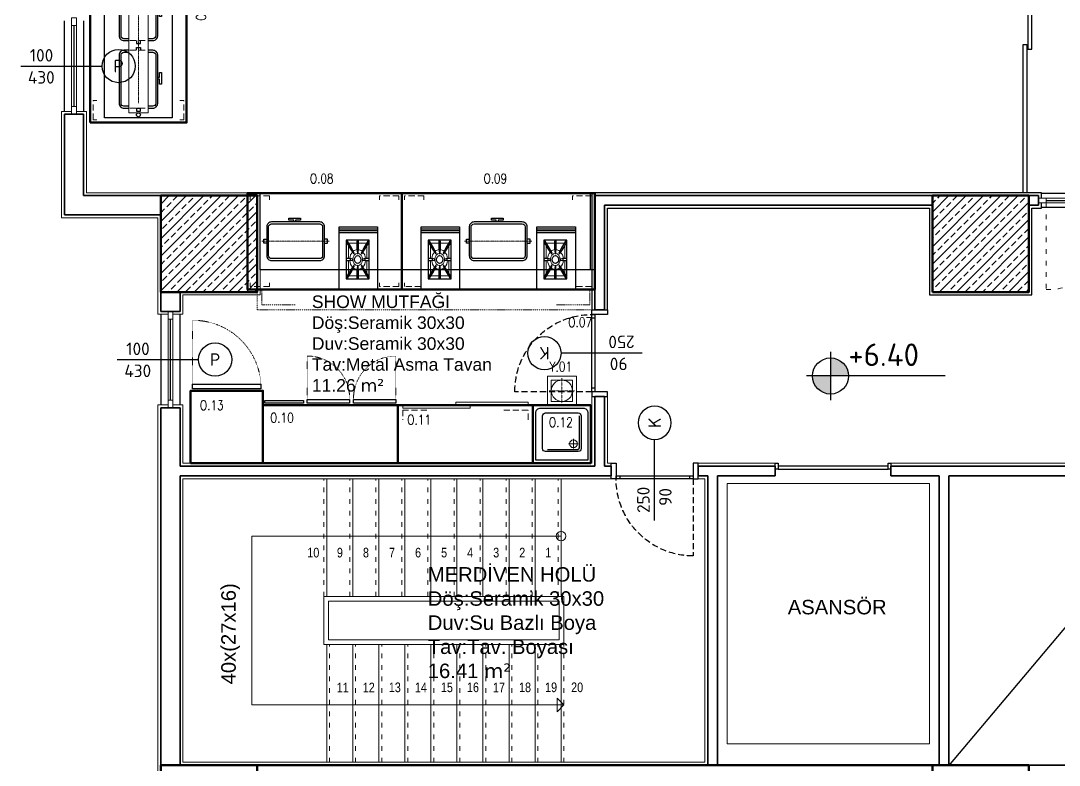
# Model space of a CAD drawing. Header units: millimetres. Extents: x 1443065 to 1517367, y 3763150 to 3779068.
# Drawn here: x 1485852 to 1486929, y 3768857 to 3769628 of the extents above; entities that cross this region are included whole.
import ezdxf
from ezdxf.enums import TextEntityAlignment as Align

# ---------------------------------------------------------------- set-up
doc = ezdxf.new("R2010")
doc.units = ezdxf.units.MM
for name, pattern in [('ACAD_ISO03W100', [30, 12, -18]), ('BORDER', [1.75, 0.5, -0.25, 0.5, -0.25, 0, -0.25]), ('DASHDOTX2', [2, 1, -0.5, 0, -0.5]), ('DASHED2', [0.375, 0.25, -0.125]), ('DOT', [0.25, 0, -0.25]), ('HIDDEN', [9.525, 6.35, -3.175])]:
    doc.linetypes.add(name, pattern=pattern)
for name, color, linetype, lineweight in [('-DWG_ANA', 7, 'Continuous', 50), ('-DWG_DETAY1', 7, 'Continuous', 25), ('-DWG_DETAY2', 7, 'Continuous', 15), ('-DWG_DETAY3', 7, 'Continuous', 15), ('-DWG_DETAY4', 7, 'DOT', 18), ('dog', 144, 'Continuous', 5), ('DUVAR', 2, 'Continuous', 35), ('DVL-C', 7, 'DASHDOTX2', 20), ('MAHAL', 52, 'Continuous', 13), ('MERDIVEN', 4, 'Continuous', 20), ('NO', 7, 'Continuous', 30), ('PLAN', 253, 'Continuous', 15), ('SIVA', 3, 'Continuous', 9), ('TASIYICI', 170, 'Continuous', 50), ('TEFRIS', 165, 'Continuous', 15), ('yerizg-a', 7, 'Continuous', 15), ('yerizg-b', 7, 'Continuous', 9)]:
    doc.layers.add(name, color=color, linetype=linetype, lineweight=lineweight)
for name, color, linetype in [('1 tefriş 2', 8, 'Continuous'), ('BL-O', 43, 'Continuous'), ('BL-Y', 144, 'Continuous'), ('m-DOG_', 4, 'Continuous'), ('m-DOG_gor', 8, 'Continuous'), ('m-OLC_ic', 3, 'Continuous'), ('m-TAR_duvar', 8, 'Continuous'), ('m-TFR_vitrifiye', 1, 'Continuous'), ('m-YAZ_kot', 7, 'Continuous'), ('m-YAZ_poz', 7, 'Continuous'), ('YRNO', 7, 'Continuous')]:
    doc.layers.add(name, color=color, linetype=linetype)
doc.styles.add('mono', font='isocpeur.ttf')
doc.styles.add('olculer', font='romans.shx', dxfattribs={"width": 0.8})
doc.styles.add('ROMANS', font='romans.shx', dxfattribs={"width": 0.8})
doc.styles.get("Standard").update_dxf_attribs({"font": 'arial.ttf'})
pattern_1 = [(45, (67479.789, -87954.948), (-8.98025612, 8.98025612), []), (45, (67488.769, -87954.948), (-8.98025612, 8.98025612), [6.35, -3.175])]

# ---------------------------------------------------------------- blocks, each defined once
blk = doc.blocks.new('90lık Kqpı')
at = {"layer": 'm-DOG_', "linetype": 'HIDDEN'}
blk.add_line((-8, -5), (-88, -5), dxfattribs=at)
at = {"layer": 'm-DOG_'}
for p, q in [((-5, -8.8), (-8, -8.8)), ((-5, -81.2), (-8, -81.2))]:
    blk.add_line(p, q, dxfattribs=at)
for points in [[(8, 0), (8, -5), (-8, -5), (-8, 0)], [(-8, -5), (-8, -85), (-5, -85), (-5, -5)], [(8, -90), (8, -85), (-8, -85), (-8, -90)]]:
    blk.add_lwpolyline(points, close=True, dxfattribs=at)
at = {"layer": 'm-DOG_', "linetype": 'HIDDEN'}
blk.add_arc((-8, -5), 80, 180, 270, dxfattribs=at)
blk = doc.blocks.new('m-penpoz')
blk.add_line((0, -1.625), (0, 0))
blk.add_circle((0, 0.332), 0.332)
blk.add_attdef('POZNO', text='', height=0.18).set_placement((0, 0.332), align=Align.MIDDLE)
blk.add_attdef('WIDTH', text='', height=0.18, rotation=90).set_placement((0, -1.625), align=Align.BOTTOM_LEFT)
blk.add_attdef('HEIGHT', text='', height=0.18, rotation=90).set_placement((0.069, -1.625), align=Align.TOP_LEFT)
blk = doc.blocks.new('m-plankot')
h = blk.add_hatch(color=256)
h.paths.add_polyline_path([(0, 0.144), (0, 0), (0.144, 0, 0.414214)])
h.paths.add_polyline_path([(0, -0.144), (0, 0), (-0.144, 0, 0.414214)])
for p, q in [((0, 0.192), (0, -0.192)), ((0.9136, 0), (-0.192, 0))]:
    blk.add_line(p, q)
blk.add_circle((0, 0), 0.144)
blk.add_attdef('INCEKOT', (0.1868, 0.1), '', height=0.18)
blk.add_attdef('KABAKOT', text='', height=0.18).set_placement((0.1868, -0.1), align=Align.TOP_LEFT)
blk = doc.blocks.new('OSF-DL233')
at = {"layer": '-DWG_ANA', "color": 0}
blk.add_lwpolyline([(0, 0), (230, 0), (230, -100), (0, -100)], close=True, dxfattribs=at)
at = {"layer": '-DWG_DETAY1', "color": 0, "linetype": 'Continuous'}
blk.add_lwpolyline([(5, -15), (225, -15), (225, -85), (5, -85)], close=True, dxfattribs=at)
for points in [[(75, -40), (75, -35, 0.414214), (70, -30), (20, -30, 0.414214), (15, -35), (15, -40)], [(17, -40), (17, -35, -0.414214), (20, -32), (70, -32, -0.414214), (73, -35), (73, -40)], [(145, -40), (145, -35, 0.414214), (140, -30), (90, -30, 0.414214), (85, -35), (85, -40)], [(87, -40), (87, -35, -0.414214), (90, -32), (140, -32, -0.414214), (143, -35), (143, -40)], [(215, -40), (215, -35, 0.414214), (210, -30), (160, -30, 0.414214), (155, -35), (155, -40)], [(157, -40), (157, -35, -0.414214), (160, -32), (210, -32, -0.414214), (213, -35), (213, -40)], [(15, -60), (15, -65, 0.414214), (20, -70), (70, -70, 0.414214), (75, -65), (75, -60)], [(73, -60), (73, -65, -0.414214), (70, -68), (20, -68, -0.414214), (17, -65), (17, -60)], [(85, -60), (85, -65, 0.414214), (90, -70), (140, -70, 0.414214), (145, -65), (145, -60)], [(143, -60), (143, -65, -0.414214), (140, -68), (90, -68, -0.414214), (87, -65), (87, -60)], [(155, -60), (155, -65, 0.414214), (160, -70), (210, -70, 0.414214), (215, -65), (215, -60)], [(213, -60), (213, -65, -0.414214), (210, -68), (160, -68, -0.414214), (157, -65), (157, -60)]]:
    blk.add_lwpolyline(points, format="xyb", dxfattribs=at)
for points in [[(15, -48), (12, -48), (12, -52), (15, -52)], [(15, -48), (15, -52)], [(75, -48), (78, -48), (78, -52), (75, -52)], [(85, -48), (82, -48), (82, -52), (85, -52)], [(145, -48), (148, -48), (148, -52), (145, -52)], [(155, -48), (152, -48), (152, -52), (155, -52)], [(215, -48), (218, -48), (218, -52), (215, -52)], [(47, -70), (47, -72), (52, -72), (52, -74), (40, -74), (40, -72), (45, -72), (45, -70)], [(117, -70), (117, -72), (122, -72), (122, -74), (110, -74), (110, -72), (115, -72), (115, -70)], [(187, -70), (187, -72), (192, -72), (192, -74), (180, -74), (180, -72), (185, -72), (185, -70)]]:
    blk.add_lwpolyline(points, dxfattribs=at)
for centre in [(8, -50), (222, -50)]:
    blk.add_circle(centre, 2, dxfattribs=at)
at = {"layer": '-DWG_DETAY2', "color": 0, "linetype": 'HIDDEN'}
for points in [[(3, -7), (3, -3), (23, -3), (23, -7)], [(207, -7), (207, -3), (227, -3), (227, -7)], [(3, -93), (3, -97), (23, -97), (23, -93)], [(207, -93), (207, -97), (227, -97), (227, -93)]]:
    blk.add_lwpolyline(points, dxfattribs=at)
at = {"layer": '-DWG_DETAY2', "color": 0, "linetype": 'Continuous'}
blk.add_lwpolyline([(10, -40), (220, -40), (220, -60), (10, -60)], close=True, dxfattribs=at)
at = {"layer": '-DWG_DETAY2', "color": 0, "linetype": 'BORDER'}
for points in [[(80, -50), (20, -50)], [(150, -50), (80, -50)], [(220, -50), (150, -50)]]:
    blk.add_lwpolyline(points, dxfattribs=at)
at = {"layer": '-DWG_DETAY3', "color": 0, "linetype": 'HIDDEN'}
for points in [[(15, -41), (15, -59)], [(75, -41), (75, -59)], [(85, -41), (85, -59)], [(145, -41), (145, -59)], [(155, -41), (155, -59)], [(215, -41), (215, -59)]]:
    blk.add_lwpolyline(points, dxfattribs=at)
at = {"layer": 'NO', "linetype": 'Continuous', "style": 'ROMANS', "width": 0.8}
blk.add_attdef('NO', text='', height=10, dxfattribs=at).set_placement((118, -115), align=Align.MIDDLE)
blk = doc.blocks.new('7-og')
at = {"layer": '-DWG_DETAY1', "color": 0}
for p, q in [((-20, 11.7), (-20, -12.3)), ((20, 11.7), (-20, 11.7)), ((-10.9, 7.2), (-18, 11.4)), ((-1, 10.8), (-1, 7.5)), ((1, 10.8), (1, 10.8)), ((1, 7.5), (1, 10.8)), ((17.9, 11.4), (10.9, 7.2)), ((20, -12.3), (20, 11.7)), ((-19.2, 10.2), (-12.1, 5.9)), ((-12.1, 0.5), (-18.9, 0.5)), ((-18.9, 0.5), (-18.9, 0.5)), ((-10.9, 7.2), (-12.1, 5.9)), ((-12.1, 5.9), (-6.7, 3.2)), ((-6.4, 0), (-12.1, 0.5)), ((-12.1, 0.5), (-12.1, -1.1)), ((-6.1, 3.8), (-10.9, 7.2)), ((1, 7.5), (-1, 7.5)), ((-1, 7.5), (-0.5, 4.8)), ((0.5, 4.8), (1, 7.5)), ((10.9, 7.2), (6.1, 3.8)), ((12.1, 0.5), (6.4, 0)), ((6.7, 3.2), (12.1, 6)), ((12.1, 6), (10.9, 7.2)), ((12.1, 6), (19.1, 10.2)), ((12.1, -1.1), (12.1, 0.5)), ((18.9, 0.5), (12.1, 0.5)), ((-12.1, -6.6), (-19.1, -10.8)), ((-18.9, -1.1), (-12.1, -1.1)), ((-17.9, -12.1), (-10.9, -7.9)), ((-12.1, -1.1), (-6.4, -0.7)), ((-6.7, -3.9), (-12.1, -6.6)), ((-12.1, -6.6), (-10.9, -7.9)), ((-10.9, -7.9), (-6.1, -4.5)), ((-0.5, -5.5), (-1, -8.2)), ((-1, -8.2), (1, -8.2)), ((-1, -8.2), (-1, -11.5)), ((1, -8.2), (0.5, -5.5)), ((1, -11.5), (1, -8.2)), ((6.1, -4.5), (10.9, -7.9)), ((6.4, -0.7), (12.1, -1.1)), ((12.1, -6.6), (6.7, -3.9)), ((10.9, -7.9), (12.1, -6.6)), ((10.9, -7.9), (18, -12.1)), ((12.1, -1.1), (18.9, -1.1)), ((19.2, -10.8), (12.1, -6.6)), ((18.9, -1.1), (18.9, -1.1)), ((-20, -12.3), (20, -12.3)), ((-1, -11.5), (-1, -11.5))]:
    blk.add_line(p, q, dxfattribs=at)
for centre, major_axis, start_param, end_param in [((-18.6, 10.8), (0.997, 0), 0.926293, 4.067886), ((0, 10.8), (0.997, 0), 0, 3.141593), ((18.5, 10.8), (-0.997, 0), 2.213593, 5.355185), ((-18.9, -0.3), (0.997, 0), 1.570796, 4.712389), ((-7.1, 3.9), (0.999, 0), -1.125494, -0.163512), ((-7.3, -0.3), (-0.999, 0), 2.660602, 3.622584), ((0, 5.5), (-0.999, 0), 1.089805, 2.051787), ((7.1, 3.9), (-0.999, 0), 0.161805, 1.123787), ((7.3, -0.3), (-0.999, 0), -0.480991, 0.480991), ((18.9, -0.3), (0.997, 0), 4.712389, 7.853982), ((-7.1, -4.6), (-0.999, 0), 3.303398, 4.26538), ((0, -6.2), (-0.999, 0), 4.231398, 5.19338), ((7.1, -4.6), (0.999, 0), 2.016098, 2.97808), ((-18.5, -11.5), (-0.997, 0), -0.928, 2.213593), ((0, -11.5), (0.997, 0), 3.141593, 6.283185), ((18.6, -11.5), (0.997, 0), 4.067886, 7.209478)]:
    blk.add_ellipse(centre, major_axis=major_axis, ratio=0.8, start_param=start_param, end_param=end_param, dxfattribs=at)
blk.add_ellipse((0, -0.3), major_axis=(4.12, 0), ratio=0.8, dxfattribs=at)
at = {"layer": '-DWG_DETAY2', "color": 0}
for p, q in [((-17, 9.3), (-1, 9.3)), ((-17, 0.5), (-17, 9.3)), ((1, 9.3), (14.3, 9.3)), ((17, 8.9), (17, 0.5)), ((-17, -9.6), (-17, -1.1)), ((-1, -9.9), (-14.3, -9.9)), ((14.4, -9.9), (1, -9.9)), ((17, -1.1), (17, -9.5))]:
    blk.add_line(p, q, dxfattribs=at)
for major_axis, start_param, end_param in [((-10.3, 0), -0.578691, -0.0803), ((-10.3, 0), -1.474122, -0.705584), ((-6.32, 0), 3.141593, 9.424778), ((10.3, 0), 0.70879, 1.474122), ((10.3, 0), 0.0803, 0.58178), ((10.3, 0), 3.221892, 3.723372), ((10.3, 0), 3.850383, 4.615714), ((-10.3, 0), 1.667471, 2.436009), ((10.3, 0), -0.578691, -0.0803)]:
    blk.add_ellipse((0, -0.3), major_axis=major_axis, ratio=0.8, start_param=start_param, end_param=end_param, dxfattribs=at)
blk = doc.blocks.new('OSF-WL202')
at = {"layer": '-DWG_ANA', "color": 0}
blk.add_lwpolyline([(0, 0), (200, 0), (200, -100), (0, -100)], close=True, dxfattribs=at)
at = {"layer": '-DWG_DETAY1', "color": 0}
for points in [[(60, -65), (20, -65), (20, 0), (60, 0)], [(180, -65), (140, -65), (140, 0), (180, 0)]]:
    blk.add_lwpolyline(points, close=True, dxfattribs=at)
at = {"layer": '-DWG_DETAY1', "color": 0, "linetype": 'Continuous'}
for points in [[(130, -65), (130, -35, 0.414214), (125, -30), (75, -30, 0.414214), (70, -35), (70, -65, 0.414214), (75, -70), (125, -70, 0.414214)], [(128, -65, -0.414214), (125, -68), (75, -68, -0.414214), (72, -65), (72, -35, -0.414214), (75, -32), (125, -32, -0.414214), (128, -35)]]:
    blk.add_lwpolyline(points, format="xyb", close=True, dxfattribs=at)
for points in [[(70, -48), (67, -48), (67, -52), (70, -52)], [(130, -48), (133, -48), (133, -52), (130, -52)], [(102, -70), (102, -72), (107, -72), (107, -74), (95, -74), (95, -72), (100, -72), (100, -70)]]:
    blk.add_lwpolyline(points, dxfattribs=at)
at = {"layer": '-DWG_DETAY1', "color": 0}
for points in [[(60, -59), (20, -59)], [(60, -61), (20, -61)], [(60, -61), (20, -61)], [(60, -63), (20, -63)], [(60, -63), (20, -63)], [(180, -59), (140, -59)], [(180, -61), (140, -61)], [(180, -61), (140, -61)], [(180, -63), (140, -63)], [(180, -63), (140, -63)]]:
    blk.add_lwpolyline(points, dxfattribs=at)
at = {"layer": '-DWG_DETAY2', "color": 0, "linetype": 'HIDDEN'}
for points in [[(3, -7), (3, -3), (20, -3), (20, -3)], [(180, -3), (180, -3), (197, -3), (197, -7)], [(3, -93), (3, -97), (23, -97), (23, -93)], [(177, -93), (177, -97), (197, -97), (197, -93)]]:
    blk.add_lwpolyline(points, dxfattribs=at)
at = {"layer": '-DWG_DETAY2', "color": 0, "linetype": 'BORDER'}
blk.add_lwpolyline([(135, -50), (65, -50)], dxfattribs=at)
at = {"layer": 'NO', "color": 0, "linetype": 'Continuous', "invisible_edges": 11}
for points in [[(48, -15, 0), (23, -15, 0), (23, 0, 0), (48, 0, 0)], [(168, -15, 0), (143, -15, 0), (143, 0, 0), (168, 0, 0)]]:
    blk.add_3dface(points, dxfattribs=at)
at = {"color": 0, "linetype": 'Continuous', "rotation": 270}
for p in [(41, -31), (161, -31)]:
    blk.add_blockref('7-og', p, dxfattribs=at)
at = {"layer": 'NO', "linetype": 'Continuous', "style": 'ROMANS', "width": 0.8}
blk.add_attdef('NO', text='', height=10, dxfattribs=at).set_placement((103, -115), align=Align.MIDDLE)
blk = doc.blocks.new('OSF-WL160')
at = {"layer": '-DWG_ANA', "color": 0}
blk.add_lwpolyline([(0, 0), (160, 0), (160, -100), (0, -100)], close=True, dxfattribs=at)
at = {"layer": '-DWG_DETAY1', "color": 0}
blk.add_lwpolyline([(65, -65), (25, -65), (25, 0), (65, 0)], close=True, dxfattribs=at)
at = {"layer": '-DWG_DETAY1', "color": 0, "linetype": 'Continuous'}
for points in [[(140, -65), (140, -35, 0.414214), (135, -30), (85, -30, 0.414214), (80, -35), (80, -65, 0.414214), (85, -70), (135, -70, 0.414214)], [(138, -65, -0.414214), (135, -68), (85, -68, -0.414214), (82, -65), (82, -35, -0.414214), (85, -32), (135, -32, -0.414214), (138, -35)]]:
    blk.add_lwpolyline(points, format="xyb", close=True, dxfattribs=at)
for points in [[(80, -48), (77, -48), (77, -52), (80, -52)], [(140, -48), (143, -48), (143, -52), (140, -52)], [(112, -70), (112, -72), (117, -72), (117, -74), (105, -74), (105, -72), (110, -72), (110, -70)]]:
    blk.add_lwpolyline(points, dxfattribs=at)
at = {"layer": '-DWG_DETAY1', "color": 0}
for points in [[(65, -59), (25, -59)], [(65, -61), (25, -61)], [(65, -61), (25, -61)], [(65, -63), (25, -63)], [(65, -63), (25, -63)]]:
    blk.add_lwpolyline(points, dxfattribs=at)
at = {"layer": '-DWG_DETAY2', "color": 0, "linetype": 'HIDDEN'}
for points in [[(3, -7), (3, -3), (23, -3), (23, -7)], [(137, -7), (137, -3), (157, -3), (157, -7)], [(3, -93), (3, -97), (23, -97), (23, -93)], [(137, -93), (137, -97), (157, -97), (157, -93)]]:
    blk.add_lwpolyline(points, dxfattribs=at)
at = {"layer": '-DWG_DETAY2', "color": 0, "linetype": 'BORDER'}
blk.add_lwpolyline([(145, -50), (75, -50)], dxfattribs=at)
at = {"layer": 'NO', "color": 0, "linetype": 'Continuous', "invisible_edges": 11}
blk.add_3dface([(53, -15, 0), (28, -15, 0), (28, 0, 0), (53, 0, 0)], dxfattribs=at)
at = {"color": 0, "linetype": 'Continuous', "rotation": 270}
blk.add_blockref('7-og', (46, -31), dxfattribs=at)
at = {"layer": 'NO', "linetype": 'Continuous', "style": 'ROMANS', "width": 0.8}
blk.add_attdef('NO', text='', height=10, dxfattribs=at).set_placement((83, -115), align=Align.MIDDLE)
blk = doc.blocks.new('DDF353')
at = {"layer": 'DVL-C', "color": 0}
blk.add_lwpolyline([(0, 0), (350, 0), (350, -120), (0, -120)], close=True, dxfattribs=at)
for points in [[(5, -100), (5, -115), (40, -115)], [(345, -100), (345, -115), (310, -115)]]:
    blk.add_lwpolyline(points, dxfattribs=at)
at = {"layer": 'NO', "linetype": 'Continuous', "style": 'ROMANS', "width": 0.8}
blk.add_attdef('NO', text='', height=10, dxfattribs=at).set_placement((335, -133), align=Align.MIDDLE)
blk = doc.blocks.new('sdn070r')
at = {"layer": '-DWG_ANA', "color": 0}
blk.add_lwpolyline([(0, 0), (75, 0), (75, -75), (0, -75)], close=True, dxfattribs=at)
at = {"layer": '-DWG_DETAY1', "color": 0}
blk.add_lwpolyline([(2, -77), (73, -77), (73, -82), (2, -82)], close=True, dxfattribs=at)
at = {"layer": '-DWG_DETAY4', "color": 0}
blk.add_lwpolyline([(73, -82), (73, -148, -0.398831), (2, -82, -0.414214)], format="xyb", dxfattribs=at)
at = {"layer": 'NO', "linetype": 'Continuous', "style": 'ROMANS', "width": 0.8}
blk.add_attdef('NO', text='', height=10, dxfattribs=at).set_placement((53, -60), align=Align.MIDDLE)
blk = doc.blocks.new('E_066')
at = {"layer": '-DWG_ANA', "color": 0}
blk.add_lwpolyline([(0, -60), (0, 0), (60, 0), (60, -60)], close=True, dxfattribs=at)
at = {"layer": '-DWG_DETAY1', "color": 0}
blk.add_lwpolyline([(3, -52), (3, -3), (57, -3), (57, -52, -0.414214), (52, -57), (8, -57, -0.414214)], format="xyb", close=True, dxfattribs=at)
blk = doc.blocks.new('EK_44L')
at = {"layer": '-DWG_DETAY1', "color": 0}
blk.add_lwpolyline([(-17, -7), (17, -7, -0.414214), (20, -10), (20, -44, -0.414214), (17, -47), (-17, -47, -0.414214), (-20, -44), (-20, -10, -0.414214)], format="xyb", close=True, dxfattribs=at)
at = {"layer": '-DWG_DETAY2', "color": 0, "const_width": 1.5}
blk.add_lwpolyline([(15, -9), (-16, -9, 0.414214), (-18, -11), (-18, -44)], format="xyb", dxfattribs=at)
at = {"layer": '-DWG_DETAY2', "color": 0}
for points in [[(-12, -10), (-12, -20)], [(-17, -15), (-7, -15)]]:
    blk.add_lwpolyline(points, dxfattribs=at)
blk.add_circle((-12, -15), 4, dxfattribs=at)
blk = doc.blocks.new('E1N066')
at = {"layer": '-DWG_DETAY1', "color": 0, "linetype": 'Continuous'}
blk.add_blockref('EK_44L', (30, -5), dxfattribs=at)
at = {"layer": 'PLAN', "color": 0, "linetype": 'Continuous'}
blk.add_blockref('E_066', (0, 0), dxfattribs=at)
at = {"layer": 'NO', "linetype": 'Continuous', "style": 'ROMANS', "width": 0.8}
blk.add_attdef('NO', text='', height=10, dxfattribs=at).set_placement((31, -42.4), align=Align.MIDDLE)
blk = doc.blocks.new('Y-SIFON')
at = {"layer": 'yerizg-a', "color": 0, "linetype": 'Continuous'}
blk.add_circle((0, 0), 11, dxfattribs=at)
at = {"layer": 'yerizg-b', "color": 0, "linetype": 'DASHED2'}
for points in [[(0, 13), (0, -13)], [(-13, 0), (13, 0)]]:
    blk.add_lwpolyline(points, dxfattribs=at)
blk = doc.blocks.new('1bs-yk33a')
at = {"layer": 'yerizg-a', "color": 0}
blk.add_lwpolyline([(0, 0), (30, 0), (30, -30), (0, -30)], close=True, dxfattribs=at)
at = {"layer": 'yerizg-b', "color": 0}
blk.add_lwpolyline([(4, -4), (26, -4), (26, -26), (4, -26)], close=True, dxfattribs=at)
at = {"layer": 'PLAN', "color": 0, "linetype": 'Continuous'}
blk.add_blockref('Y-SIFON', (15, -15), dxfattribs=at)
at = {"layer": 'YRNO', "linetype": 'Continuous', "style": 'ROMANS', "width": 0.8}
blk.add_attdef('YRNO', text='', height=10, dxfattribs=at).set_placement((16, -40), align=Align.MIDDLE)
blk = doc.blocks.new('T_R14')
at = {"layer": '-DWG_DETAY2', "color": 0, "linetype": 'HIDDEN'}
for points in [[(5, 15), (5, 5), (30, 5)], [(110, 5), (135, 5), (135, 15)]]:
    blk.add_lwpolyline(points, dxfattribs=at)
blk = doc.blocks.new('T_146')
at = {"layer": '-DWG_ANA', "color": 0}
blk.add_lwpolyline([(0, 0), (140, 0), (140, -60), (0, -60)], close=True, dxfattribs=at)
blk = doc.blocks.new('T_K14')
at = {"layer": '-DWG_DETAY2', "color": 0, "linetype": 'Continuous'}
for points in [[(5, 0), (5, -3), (80, -3), (80, 0)], [(65, 3), (65, 0), (135, 0), (135, 3)]]:
    blk.add_lwpolyline(points, close=True, dxfattribs=at)
blk = doc.blocks.new('TCS146-S')
at = {"layer": 'PLAN', "color": 0, "linetype": 'Continuous'}
for name, p in [('T_146', (0, 0)), ('T_R14', (0, -60)), ('T_K14', (0, -60))]:
    blk.add_blockref(name, p, dxfattribs=at)
at = {"layer": 'NO', "linetype": 'Continuous', "style": 'ROMANS', "width": 0.8}
blk.add_attdef('NO', text='', height=10, dxfattribs=at).set_placement((118, -45), align=Align.MIDDLE)
blk = doc.blocks.new('SBN146-S')
at = {"layer": '-DWG_DETAY1', "color": 0}
for points in [[(46, -62), (46, -66), (2, -66), (2, -62)], [(94, -62), (94, -66), (50, -66), (50, -62)], [(138, -62), (138, -65), (98, -65), (98, -62)]]:
    blk.add_lwpolyline(points, close=True, dxfattribs=at)
at = {"layer": '-DWG_DETAY4', "color": 0}
for points in [[(2, -67), (2, -111, 0.414214), (46, -67)], [(94, -67), (94, -111, -0.414214), (50, -67)]]:
    blk.add_lwpolyline(points, format="xyb", dxfattribs=at)
at = {"layer": '-DWG_ANA', "color": 0}
blk.add_blockref('T_146', (0, 0), dxfattribs=at)
at = {"layer": 'NO', "linetype": 'Continuous', "style": 'ROMANS', "width": 0.8}
blk.add_attdef('NO', text='', height=10, dxfattribs=at).set_placement((120.2, -47), align=Align.MIDDLE)

msp = doc.modelspace()

# ---------------------------------------------------------------- hatches: boundary and pattern name
at = {"layer": 'm-TAR_duvar'}
h = msp.add_hatch(dxfattribs=at)
h.set_pattern_fill('ANSI33', color=256, scale=2)
h.set_pattern_definition(pattern_1)
h.paths.add_polyline_path([(1485997.1, 3769347.1), (1486097.1, 3769347.1), (1486097.1, 3769447.1), (1485997.1, 3769447.1)])
h = msp.add_hatch(dxfattribs=at)
h.set_pattern_fill('ANSI33', color=256, scale=2)
h.set_pattern_definition(pattern_1)
h.paths.add_polyline_path([(1485997.1, 3769347.1), (1486097.1, 3769347.1), (1486097.1, 3769447.1), (1485997.1, 3769447.1)])
h = msp.add_hatch(dxfattribs=at)
h.set_pattern_fill('ANSI33', color=256, scale=2)
h.set_pattern_definition(pattern_1)
h.paths.add_polyline_path([(1486797.1, 3769347.1), (1486897.1, 3769347.1), (1486897.1, 3769447.1), (1486797.1, 3769447.1)])
h = msp.add_hatch(dxfattribs=at)
h.set_pattern_fill('ANSI33', color=256, scale=2)
h.set_pattern_definition(pattern_1)
h.paths.add_polyline_path([(1486797.1, 3769347.1), (1486897.1, 3769347.1), (1486897.1, 3769447.1), (1486797.1, 3769447.1)])

# ---------------------------------------------------------------- linework, layer by layer
at = {"layer": '1 tefriş 2'}
msp.add_lwpolyline([(1486100.1, 3769450.1), (1486447.1, 3769450.1), (1486447.1, 3769370.1), (1486100.1, 3769370.1)], close=True, dxfattribs=at)
at = {"layer": 'dog'}
msp.add_lwpolyline([(1486584.1, 3768878.6), (1486794.1, 3768878.6), (1486794.1, 3769148.6), (1486584.1, 3769148.6)], close=True, dxfattribs=at)
at = {"layer": 'DUVAR'}
for p, q in [((1485897.1, 3769427.1), (1485897.1, 3769531.4)), ((1485897.1, 3769427.1), (1485897.1, 3769531.4)), ((1485917.1, 3769531.4), (1485897.1, 3769531.4)), ((1485917.1, 3769447.1), (1485917.1, 3769531.4)), ((1485997.1, 3769447.1), (1485917.1, 3769447.1)), ((1485997.1, 3769447.1), (1486097.1, 3769447.1)), ((1486447.1, 3769447.1), (1486797.1, 3769447.1)), ((1486447.1, 3769447.1), (1486447.1, 3769328.8)), ((1486897.1, 3769447.1), (1486907.1, 3769447.1)), ((1486907.1, 3769447.1), (1486907.1, 3769437.1)), ((1486457.1, 3769437.1), (1486797.1, 3769437.1)), ((1486457.1, 3769328.8), (1486457.1, 3769437.1)), ((1486907.1, 3769437.1), (1486897.1, 3769437.1)), ((1485997.1, 3769427.1), (1485897.1, 3769427.1)), ((1485997.1, 3769427.1), (1485897.1, 3769427.1)), ((1485997.1, 3769327.1), (1485997.1, 3769347.1)), ((1485997.1, 3769327.1), (1485997.1, 3769347.1)), ((1486017.1, 3769327.1), (1486017.1, 3769347.1)), ((1486017.1, 3769327.1), (1486017.1, 3769347.1)), ((1485997.1, 3769327.1), (1486017.1, 3769327.1)), ((1485997.1, 3769327.1), (1486017.1, 3769327.1)), ((1486447.1, 3769328.8), (1486457.1, 3769328.8)), ((1486447.1, 3769238.8), (1486447.1, 3769166.6)), ((1486447.1, 3769238.8), (1486457.1, 3769238.8)), ((1486457.1, 3769166.6), (1486457.1, 3769238.8)), ((1485997.1, 3768856.6), (1485997.1, 3769227.1)), ((1485997.1, 3769227.1), (1486017.1, 3769227.1)), ((1486017.1, 3769166.6), (1486017.1, 3769227.1)), ((1486017.1, 3769166.6), (1486447.1, 3769166.6)), ((1486457.1, 3769166.6), (1486464.1, 3769166.6)), ((1486464.1, 3769156.6), (1486464.1, 3769166.6)), ((1486554.1, 3769166.6), (1486634.1, 3769166.6)), ((1486554.1, 3769156.6), (1486554.1, 3769166.6)), ((1486634.1, 3769156.6), (1486634.1, 3769166.6)), ((1486754.1, 3769166.6), (1486987.1, 3769166.6)), ((1486754.1, 3769156.6), (1486754.1, 3769166.6)), ((1486017.1, 3769156.6), (1486464.1, 3769156.6)), ((1486017.1, 3768856.6), (1486017.1, 3769156.6)), ((1486554.1, 3769156.6), (1486564.1, 3769156.6)), ((1486564.1, 3768856.6), (1486564.1, 3769156.6)), ((1486574.1, 3769156.6), (1486574.3, 3769156.6)), ((1486574.1, 3769156.6), (1486634.1, 3769156.6)), ((1486574.1, 3768856.6), (1486574.1, 3769156.6)), ((1486574.1, 3768856.6), (1486574.1, 3769156.6)), ((1486574.1, 3769156.6), (1486634.1, 3769156.6)), ((1486574.1, 3768856.6), (1486574.1, 3769156.6)), ((1486754.1, 3769156.6), (1486804.1, 3769156.6)), ((1486804.1, 3768856.6), (1486804.1, 3769156.6)), ((1486814.1, 3768856.6), (1486814.1, 3769156.6)), ((1486814.1, 3769156.6), (1487067.1, 3769156.6)), ((1486017.1, 3768857.1), (1486017.1, 3768856.6)), ((1487067.1, 3768856.6), (1486897.1, 3768856.6))]:
    msp.add_line(p, q, dxfattribs=at)
at = {"layer": 'm-DOG_gor', "linetype": 'Continuous'}
for p, q in [((1485897.1, 3769534.4), (1485897.1, 3769628.4)), ((1485907.1, 3769623.4), (1485907.1, 3769539.4)), ((1485917.1, 3769628.4), (1485917.1, 3769534.4)), ((1486910.1, 3769449.5), (1487084.1, 3769449.5)), ((1486915.1, 3769442.1), (1486994.6, 3769442.1)), ((1487084.1, 3769434.7), (1486910.1, 3769434.7)), ((1485997.1, 3769324.1), (1485997.1, 3769230.1)), ((1486017.1, 3769230.1), (1486017.1, 3769324.1)), ((1486007.1, 3769235.1), (1486007.1, 3769319.1))]:
    msp.add_line(p, q, dxfattribs=at)
for points in [[(1486637.1, 3769163.6), (1486634.1, 3769163.6), (1486634.1, 3769169.6), (1486637.1, 3769169.6)], [(1486754.1, 3769163.6), (1486751.1, 3769163.6), (1486751.1, 3769169.6), (1486754.1, 3769169.6)], [(1486637.1, 3769163.6), (1486751.1, 3769163.6), (1486751.1, 3769166.6), (1486637.1, 3769166.6)]]:
    msp.add_lwpolyline(points, close=True, dxfattribs=at)
at = {"layer": 'm-OLC_ic'}
for points in [[(1486910.1, 3769444.6), (1486910.1, 3769450.1), (1486444.1, 3769450.1), (1486444.1, 3769328.8)], [(1486460.1, 3769328.8), (1486460.1, 3769434.1), (1486794.1, 3769434.1), (1486794.1, 3769344.1), (1486900.1, 3769344.1), (1486900.1, 3769434.1), (1486910.1, 3769434.1), (1486910.1, 3769439.6)]]:
    msp.add_lwpolyline(points, dxfattribs=at)
at = {"layer": 'm-TFR_vitrifiye'}
msp.add_line((1486814.1, 3768856.1), (1487067.1, 3769156.6), dxfattribs=at)
for points in [[(1486900.1, 3769742.6), (1486896.1, 3769742.6), (1486896.1, 3769598.8), (1486900.1, 3769598.8)], [(1486895.1, 3769450.1), (1486891.1, 3769450.1), (1486891.1, 3769603.8), (1486895.1, 3769603.8)], [(1486100.1, 3769450.1), (1486442.1, 3769450.1), (1486442.1, 3769370.1), (1486100.1, 3769370.1)]]:
    msp.add_lwpolyline(points, close=True, dxfattribs=at)
at = {"layer": 'MERDIVEN', "linetype": 'ACAD_ISO03W100', "ltscale": 0.4}
for p, q in [((1486915.1, 3769439.6), (1486915.1, 3769349.6)), ((1486166.1, 3769031.6), (1486166.1, 3769153.6)), ((1486193.1, 3769031.6), (1486193.1, 3769153.6)), ((1486220.1, 3769031.6), (1486220.1, 3769153.6)), ((1486247.1, 3769031.6), (1486247.1, 3769153.6)), ((1486274.1, 3769031.6), (1486274.1, 3769153.6)), ((1486301.1, 3769031.6), (1486301.1, 3769153.6)), ((1486328.1, 3769031.6), (1486328.1, 3769153.6)), ((1486355.1, 3769031.6), (1486355.1, 3769153.6)), ((1486382.1, 3769031.6), (1486382.1, 3769153.6)), ((1486409.1, 3769031.6), (1486409.1, 3769153.6)), ((1486172.1, 3768859.6), (1486172.1, 3768981.6)), ((1486199.1, 3768859.6), (1486199.1, 3768981.6)), ((1486226.1, 3768859.6), (1486226.1, 3768981.6)), ((1486253.1, 3768859.6), (1486253.1, 3768981.6)), ((1486280.1, 3768859.6), (1486280.1, 3768981.6)), ((1486307.1, 3768859.6), (1486307.1, 3768981.6)), ((1486334.1, 3768859.6), (1486334.1, 3768981.6)), ((1486361.1, 3768859.6), (1486361.1, 3768981.6)), ((1486388.1, 3768859.6), (1486388.1, 3768981.6)), ((1486415.1, 3768859.6), (1486415.1, 3768981.6))]:
    msp.add_line(p, q, dxfattribs=at)
at = {"layer": 'MERDIVEN'}
for p, q in [((1486169.1, 3769031.6), (1486169.1, 3769153.6)), ((1486196.1, 3769031.6), (1486196.1, 3769153.6)), ((1486223.1, 3769031.6), (1486223.1, 3769153.6)), ((1486250.1, 3769031.6), (1486250.1, 3769153.6)), ((1486277.1, 3769031.6), (1486277.1, 3769153.6)), ((1486304.1, 3769031.6), (1486304.1, 3769153.6)), ((1486331.1, 3769031.6), (1486331.1, 3769153.6)), ((1486358.1, 3769031.6), (1486358.1, 3769153.6)), ((1486385.1, 3769031.6), (1486385.1, 3769153.6)), ((1486412.1, 3769031.6), (1486412.1, 3769153.6)), ((1486166.1, 3769094.1), (1486091.6, 3769094.1)), ((1486091.6, 3769094.1), (1486091.6, 3768919.1)), ((1486412.1, 3769094.1), (1486166.1, 3769094.1)), ((1486166.1, 3769031.6), (1486415.1, 3769031.6)), ((1486166.1, 3768981.6), (1486166.1, 3769031.6)), ((1486415.1, 3768981.6), (1486415.1, 3769031.6)), ((1486171.1, 3769026.6), (1486410.1, 3769026.6)), ((1486171.1, 3768986.6), (1486171.1, 3769026.6)), ((1486410.1, 3768986.6), (1486410.1, 3769026.6)), ((1486171.1, 3768986.6), (1486410.1, 3768986.6)), ((1486166.1, 3768981.6), (1486415.1, 3768981.6)), ((1486169.1, 3768859.6), (1486169.1, 3768981.6)), ((1486196.1, 3768859.6), (1486196.1, 3768981.6)), ((1486223.1, 3768859.6), (1486223.1, 3768981.6)), ((1486250.1, 3768859.6), (1486250.1, 3768981.6)), ((1486277.1, 3768859.6), (1486277.1, 3768981.6)), ((1486304.1, 3768859.6), (1486304.1, 3768981.6)), ((1486331.1, 3768859.6), (1486331.1, 3768981.6)), ((1486358.1, 3768859.6), (1486358.1, 3768981.6)), ((1486385.1, 3768859.6), (1486385.1, 3768981.6)), ((1486412.1, 3768859.6), (1486412.1, 3768981.6)), ((1486415.1, 3768919.1), (1486408, 3768926.2)), ((1486408, 3768912), (1486408, 3768926.2)), ((1486091.6, 3768919.1), (1486415.1, 3768919.1)), ((1486415.1, 3768919.1), (1486408, 3768912))]:
    msp.add_line(p, q, dxfattribs=at)
for points in [[(1485909.6, 3769623.4), (1485909.6, 3769631.4), (1485904.6, 3769631.4), (1485904.6, 3769623.4)], [(1485909.6, 3769539.4), (1485909.6, 3769623.4), (1485904.6, 3769623.4), (1485904.6, 3769539.4)], [(1485909.6, 3769531.4), (1485909.6, 3769539.4), (1485904.6, 3769539.4), (1485904.6, 3769531.4)], [(1486915.1, 3769444.6), (1486907.1, 3769444.6), (1486907.1, 3769439.6), (1486915.1, 3769439.6)], [(1486915.1, 3769439.6), (1487079.1, 3769439.6), (1487079.1, 3769444.6), (1486915.1, 3769444.6)], [(1486009.6, 3769319.1), (1486009.6, 3769327.1), (1486004.6, 3769327.1), (1486004.6, 3769319.1)], [(1486009.6, 3769319.1), (1486009.6, 3769327.1), (1486004.6, 3769327.1), (1486004.6, 3769319.1)], [(1486009.6, 3769235.1), (1486004.6, 3769235.1), (1486004.6, 3769319.1), (1486009.6, 3769319.1)], [(1486009.6, 3769227.1), (1486009.6, 3769235.1), (1486004.6, 3769235.1), (1486004.6, 3769227.1)]]:
    msp.add_lwpolyline(points, close=True, dxfattribs=at)
msp.add_circle((1486412.1, 3769094.1), 5, dxfattribs=at)
at = {"layer": 'MERDIVEN', "linetype": 'ACAD_ISO03W100', "ltscale": 0.4}
msp.add_arc((1486915.1, 3769429.7), 80.1, 270, 7.0895, dxfattribs=at)
at = {"layer": 'SIVA'}
for points in [[(1486004.6, 3769324.1), (1485994.1, 3769324.1), (1485994.1, 3769424.1), (1485894.1, 3769424.1), (1485894.1, 3769534.4), (1485904.6, 3769534.4)], [(1486004.6, 3769324.1), (1485994.1, 3769324.1), (1485994.1, 3769424.1), (1485894.1, 3769424.1), (1485894.1, 3769534.4), (1485904.6, 3769534.4)], [(1485909.6, 3769534.4), (1485920.1, 3769534.4), (1485920.1, 3769450.1), (1486100.1, 3769450.1), (1486100.1, 3769344.1), (1486020.1, 3769344.1), (1486020.1, 3769324.1), (1486009.6, 3769324.1)], [(1486100.1, 3769434.1), (1486100.1, 3769344.1), (1486020.1, 3769344.1), (1486020.1, 3769324.1), (1486009.6, 3769324.1)], [(1486444.1, 3769238.8), (1486444.1, 3769169.6), (1486020.1, 3769169.6), (1486020.1, 3769230.1)], [(1486460.1, 3769238.8), (1486460.1, 3769169.6), (1486464.1, 3769169.6)], [(1486004.6, 3769230.1), (1485994.1, 3769230.1), (1485994.1, 3768648.6), (1486004.6, 3768648.6)], [(1486020.1, 3769230.1), (1486009.6, 3769230.1)], [(1486634.1, 3769169.6), (1486554.1, 3769169.6)], [(1486754.1, 3769169.6), (1487090.1, 3769169.6), (1487090.1, 3769161.7)], [(1486554.1, 3769153.6), (1486561.1, 3769153.6), (1486561.1, 3768859.6), (1486020.1, 3768859.6), (1486020.1, 3769153.6), (1486464.1, 3769153.6)]]:
    msp.add_lwpolyline(points, dxfattribs=at)
at = {"layer": 'TASIYICI'}
msp.add_line((1486097.1, 3768856.6), (1486797.1, 3768856.6), dxfattribs=at)
for points in [[(1485997.1, 3769347.1), (1486097.1, 3769347.1), (1486097.1, 3769447.1), (1485997.1, 3769447.1)], [(1485997.1, 3769347.1), (1486097.1, 3769347.1), (1486097.1, 3769447.1), (1485997.1, 3769447.1)], [(1486797.1, 3769347.1), (1486897.1, 3769347.1), (1486897.1, 3769447.1), (1486797.1, 3769447.1)], [(1486797.1, 3769347.1), (1486897.1, 3769347.1), (1486897.1, 3769447.1), (1486797.1, 3769447.1)], [(1485997.1, 3768676.6), (1486097.1, 3768676.6), (1486097.1, 3768856.6), (1485997.1, 3768856.6)], [(1486797.1, 3768756.6), (1486897.1, 3768756.6), (1486897.1, 3768856.6), (1486797.1, 3768856.6)]]:
    msp.add_lwpolyline(points, close=True, dxfattribs=at)

# ---------------------------------------------------------------- block references
at = {"layer": 'BL-O', "rotation": 89.99999999999999}
msp.add_blockref('OSF-DL233', (1485923.9, 3769522.8), dxfattribs=at).add_auto_attribs({'NO': 'O.06'})
at = {"layer": 'BL-O'}
ref = msp.add_blockref('OSF-WL160', (1486246.9, 3769349.8), dxfattribs=dict(at, rotation=180))
ref.add_attrib('NO', 'O.08', dxfattribs={"layer": 'NO', "linetype": 'Continuous', "height": 10, "style": 'ROMANS', "width": 0.8}).set_placement((1486163.9, 3769464.8), align=Align.MIDDLE)
ref = msp.add_blockref('OSF-WL202', (1486446.9, 3769349.8), dxfattribs=dict(at, rotation=180))
ref.add_attrib('NO', 'O.09', dxfattribs={"layer": 'NO', "linetype": 'Continuous', "height": 10, "style": 'ROMANS', "width": 0.8}).set_placement((1486343.9, 3769464.8), align=Align.MIDDLE)
msp.add_blockref('DDF353', (1486096.9, 3769448.8), dxfattribs=at).add_auto_attribs({'NO': 'O.07'})
ref = msp.add_blockref('sdn070r', (1486102.9, 3769169.8), dxfattribs=dict(at, rotation=180))
ref.add_attrib('NO', 'O.13', dxfattribs={"layer": 'NO', "linetype": 'Continuous', "height": 10, "style": 'ROMANS', "width": 0.8}).set_placement((1486049.9, 3769229.8), align=Align.MIDDLE)
ref = msp.add_blockref('SBN146-S', (1486242.9, 3769169.8), dxfattribs=dict(at, rotation=180))
ref.add_attrib('NO', 'O.10', dxfattribs={"layer": 'NO', "linetype": 'Continuous', "height": 10, "style": 'ROMANS', "width": 0.8}).set_placement((1486122.7, 3769216.8), align=Align.MIDDLE)
ref = msp.add_blockref('TCS146-S', (1486382.9, 3769169.8), dxfattribs=dict(at, rotation=180))
ref.add_attrib('NO', 'O.11', dxfattribs={"layer": 'NO', "linetype": 'Continuous', "height": 10, "style": 'ROMANS', "width": 0.8}).set_placement((1486264.9, 3769214.8), align=Align.MIDDLE)
ref = msp.add_blockref('E1N066', (1486442.9, 3769169.8), dxfattribs=dict(at, rotation=180))
ref.add_attrib('NO', 'O.12', dxfattribs={"layer": 'NO', "linetype": 'Continuous', "height": 10, "style": 'ROMANS', "width": 0.8}).set_placement((1486411.8, 3769212.1), align=Align.MIDDLE)
at = {"layer": 'BL-Y'}
ref = msp.add_blockref('1bs-yk33a', (1486427.9, 3769229.8), dxfattribs=dict(at, rotation=180))
ref.add_attrib('YRNO', 'Y.01', dxfattribs={"layer": 'YRNO', "linetype": 'Continuous', "height": 10, "style": 'ROMANS', "width": 0.8}).set_placement((1486411.9, 3769269.8), align=Align.MIDDLE)
at = {"layer": 'm-YAZ_kot'}
ref = msp.add_blockref('m-plankot', (1486691.4, 3769260.1), dxfattribs=dict(at, xscale=129.9375, yscale=129.9375, zscale=129.9375))
ref.add_attrib('INCEKOT', '+6.40', dxfattribs={"layer": '0', "height": 23.39, "rotation": 0, "style": 'mono'}).set_placement((1486709.8, 3769263.4), align=Align.BOTTOM_LEFT)
at = {"layer": 'm-YAZ_poz'}
ref = msp.add_blockref('m-penpoz', (1485936.2, 3769581.4), dxfattribs=dict(at, xscale=51.83999999999998, yscale=51.83999999999998, zscale=51.83999999999998, rotation=270.0004505966874))
ref.add_attrib('WIDTH', '100', dxfattribs={"layer": '0', "height": 12.96, "style": 'mono'}).set_placement((1485885.6, 3769582.2), align=Align.BOTTOM_RIGHT)
ref.add_attrib('HEIGHT', '430', dxfattribs={"layer": '0', "height": 12.96, "style": 'mono'}).set_placement((1485887.1, 3769559.3), align=Align.BOTTOM_RIGHT)
ref.add_attrib('POZNO', 'P', dxfattribs={"layer": '0', "height": 13, "style": 'mono'}).set_placement((1485953.4, 3769581.4), align=Align.MIDDLE_CENTER)
ref = msp.add_blockref('m-penpoz', (1486412, 3769283.8), dxfattribs=dict(at, xscale=51.83999999999998, yscale=51.83999999999998, zscale=51.83999999999998, rotation=90.0004505966874))
ref.add_attrib('WIDTH', '90', dxfattribs={"layer": '0', "height": 12.96, "rotation": 180, "style": 'mono'}).set_placement((1486462.6, 3769283), align=Align.BOTTOM_RIGHT)
ref.add_attrib('HEIGHT', '250', dxfattribs={"layer": '0', "height": 12.96, "rotation": 180, "style": 'mono'}).set_placement((1486461.1, 3769305.8), align=Align.BOTTOM_RIGHT)
ref.add_attrib('POZNO', 'K', dxfattribs={"layer": '0', "height": 13, "rotation": 180, "style": 'mono'}).set_placement((1486394.8, 3769283.8), align=Align.MIDDLE_CENTER)
ref = msp.add_blockref('m-penpoz', (1486036.2, 3769277.1), dxfattribs=dict(at, xscale=51.83999999999998, yscale=51.83999999999998, zscale=51.83999999999998, rotation=270.0004505966874))
ref.add_attrib('WIDTH', '100', dxfattribs={"layer": '0', "height": 12.96, "style": 'mono'}).set_placement((1485985.6, 3769277.9), align=Align.BOTTOM_RIGHT)
ref.add_attrib('HEIGHT', '430', dxfattribs={"layer": '0', "height": 12.96, "style": 'mono'}).set_placement((1485987.1, 3769255.1), align=Align.BOTTOM_RIGHT)
ref.add_attrib('POZNO', 'P', dxfattribs={"layer": '0', "height": 13, "style": 'mono'}).set_placement((1486053.4, 3769277.1), align=Align.MIDDLE_CENTER)
ref = msp.add_blockref('m-penpoz', (1486509.1, 3769194.4), dxfattribs=dict(at, xscale=-51.83999999999998, yscale=51.83999999999998, zscale=51.83999999999998, rotation=359.9995494033126))
ref.add_attrib('WIDTH', '90', dxfattribs={"layer": '0', "height": 12.96, "rotation": 90, "style": 'mono'}).set_placement((1486530.6, 3769143.9), align=Align.BOTTOM_RIGHT)
ref.add_attrib('HEIGHT', '250', dxfattribs={"layer": '0', "height": 12.96, "rotation": 90, "style": 'mono'}).set_placement((1486507.8, 3769145.3), align=Align.BOTTOM_RIGHT)
ref.add_attrib('POZNO', 'K', dxfattribs={"layer": '0', "height": 13, "rotation": 90, "style": 'mono'}).set_placement((1486509.1, 3769211.6), align=Align.MIDDLE_CENTER)
at = {"layer": 'TEFRIS', "color": 6, "lineweight": 18, "xscale": -1}
for p, rotation in [((1486452.1, 3769238.8), 180), ((1486554.1, 3769161.6), 269.9995494031153)]:
    msp.add_blockref('90lık Kqpı', p, dxfattribs=dict(at, rotation=rotation))

# ---------------------------------------------------------------- texts
at = {"char_height": 10, "width": 299.831, "style": 'olculer'}
for s, insert, attachment_point in [('{\\f@Arial Unicode MS|b0|i0|c162|p34;10}', (1486149, 3769082), 1), ('{\\f@Arial Unicode MS|b0|i0|c162|p34;9}', (1486179.7, 3769082), 1), ('{\\f@Arial Unicode MS|b0|i0|c162|p34;8}', (1486206.7, 3769082), 1), ('{\\f@Arial Unicode MS|b0|i0|c162|p34;7}', (1486233.7, 3769082), 1), ('{\\f@Arial Unicode MS|b0|i0|c162|p34;6}', (1486260.7, 3769082), 1), ('{\\f@Arial Unicode MS|b0|i0|c162|p34;5}', (1486287.7, 3769082), 1), ('{\\f@Arial Unicode MS|b0|i0|c162|p34;4}', (1486314.7, 3769082), 1), ('{\\f@Arial Unicode MS|b0|i0|c162|p34;3}', (1486341.7, 3769082), 1), ('{\\f@Arial Unicode MS|b0|i0|c162|p34;2}', (1486368.7, 3769082), 1), ('{\\f@Arial Unicode MS|b0|i0|c162|p34;1}', (1486395.7, 3769082), 1), ('{\\f@Arial Unicode MS|b0|i0|c162|p34;11}', (1486179.5, 3768932.2), 7), ('{\\f@Arial Unicode MS|b0|i0|c162|p34;12}', (1486206.5, 3768932.2), 7), ('{\\f@Arial Unicode MS|b0|i0|c162|p34;13}', (1486233.5, 3768932.2), 7), ('{\\f@Arial Unicode MS|b0|i0|c162|p34;14}', (1486260.5, 3768932.2), 7), ('{\\f@Arial Unicode MS|b0|i0|c162|p34;15}', (1486287.5, 3768932.2), 7), ('{\\f@Arial Unicode MS|b0|i0|c162|p34;16}', (1486314.5, 3768932.2), 7), ('{\\f@Arial Unicode MS|b0|i0|c162|p34;17}', (1486341.5, 3768932.2), 7), ('{\\f@Arial Unicode MS|b0|i0|c162|p34;18}', (1486368.5, 3768932.2), 7), ('{\\f@Arial Unicode MS|b0|i0|c162|p34;19}', (1486395.5, 3768932.2), 7), ('{\\f@Arial Unicode MS|b0|i0|c162|p34;20}', (1486422.5, 3768932.2), 7)]:
    msp.add_mtext(s, dxfattribs=dict(at, insert=insert, attachment_point=attachment_point))
at = {"layer": 'MAHAL', "attachment_point": 7}
for s, insert, char_height, width in [('\\pt220.00004;{\\f@Arial Unicode MS|b0|i0|c162|p34;SHOW MUTFA}Ğ{\\f@Arial Unicode MS|b0|i0|c162|p34;I\\P\\ptz;Dö}ş{\\f@Arial Unicode MS|b0|i0|c162|p34;:Seramik 30x30\\PDuv:Seramik 30x30\\PTav:Metal Asma Tavan\\P11.26 \\fVerdana|b0|i0|c162|p34;m²}', (1486153.7, 3769243.7), 13, 330.617), ('{\\f@Arial Unicode MS|b0|i0|c162|p34;MERDİVEN HOLÜ\\PDöş:Seramik 30x30\\PDuv:Su Bazlı Boya\\PTav:Tav. Boyası\\P16.41 \\fVerdana|b0|i0|c162|p34;m²}', (1486273.9, 3768946.7), 15, 305.263), ('{\\f@Arial Unicode MS|b0|i0|c162|p34;ASANSÖR}', (1486647.1, 3769012.8), 15, 148.903)]:
    msp.add_mtext(s, dxfattribs=dict(at, insert=insert, char_height=char_height, width=width))
at = {"layer": 'MAHAL', "insert": (1486079.3, 3768940.4), "char_height": 15, "width": 143.939, "attachment_point": 7, "rotation": 90}
msp.add_mtext('{\\f@Arial Unicode MS|b0|i0|c162|p34;40x(27x16)}', dxfattribs=at)

doc.saveas('drawing.dxf')
